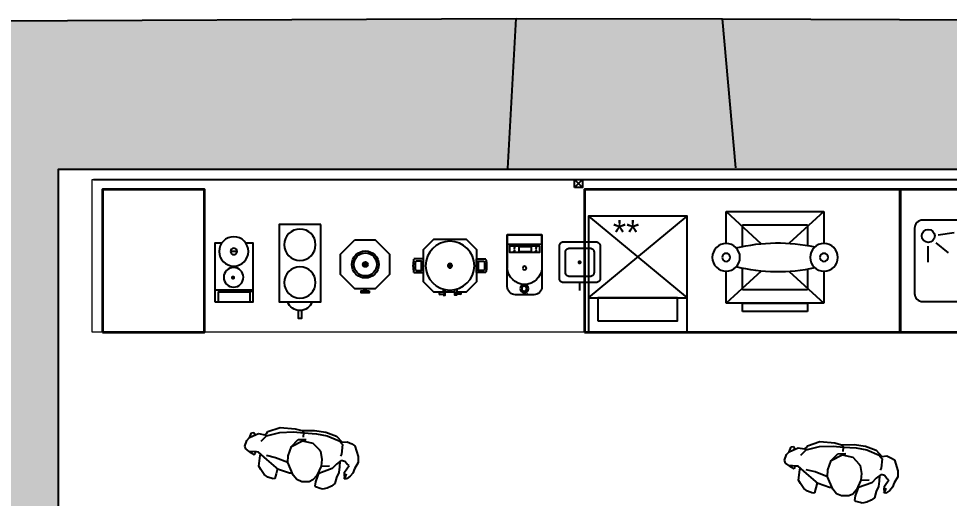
# Model space of a CAD drawing. Header units: centimetres. Extents: x -172755 to -168367, y -82915 to -78980.
# Drawn here: x -172267.9 to -171811, y -79597.4 to -79361.8 of the extents above; entities that cross this region are included whole.
import ezdxf

# ---------------------------------------------------------------- set-up
doc = ezdxf.new("R2010")
doc.units = ezdxf.units.CM
doc.header["$LTSCALE"] = 50
doc.layers.get('0').update_dxf_attribs({"color": 161, "lineweight": 35})
for name, color, linetype in [('002 Çizgi', 7, 'Continuous'), ('14.022_PLAN_+51.00$0$YPM_DVR_GB 20cm', 56, 'Continuous'), ('GF$0$WALL_SECTION', 1, 'Continuous'), ('Kıtc-002 Çizgi', 7, 'Continuous'), ('Kıtc-040 Detay', 7, 'Continuous'), ('S2000-002 Çizgi', 7, 'Continuous'), ('wall', 255, 'Continuous')]:
    doc.layers.add(name, color=color, linetype=linetype)
for name, color, linetype, lineweight in [('ARK_AHŞAP', 45, 'Continuous', 15), ('gp_notlar', 6, 'Continuous', 35), ('HATCH DOSEME', 8, 'Continuous', 20)]:
    doc.layers.add(name, color=color, linetype=linetype, lineweight=lineweight)
doc.styles.get("Standard").update_dxf_attribs({"font": 'arial.ttf'})

# ---------------------------------------------------------------- blocks, each defined once
blk = doc.blocks.new('A$C3DDB3116')
at = {"layer": 'Kıtc-002 Çizgi'}
blk.add_lwpolyline([(0, 45.94), (20.5, 45.94), (20.5, 7.94), (0, 7.94), (0, 45.94)], dxfattribs=at)
blk.add_lwpolyline([(9.32, 3.72), (11.18, 3.72), (11.18, 0), (9.32, 0)], close=True, dxfattribs=at)
for centre in [(10.25, 36.07), (10.25, 17.5)]:
    blk.add_circle(centre, 7.7, dxfattribs=at)
blk.add_arc((10.25, 10.08), 6.37, 199.6345, 340.3655, dxfattribs=at)
blk = doc.blocks.new('A$C139E487F')
at = {"layer": '002 Çizgi'}
h = blk.add_hatch(color=256, dxfattribs=at)
edge = h.paths.add_edge_path()
edge.add_arc((18, 14.42), 1.06, 0, 360)
for points in [[(21.4, 1.42), (26, 1.42), (31, 6.42), (31, 22.42), (26, 27.42), (10, 27.42), (5, 22.42), (5, 6.42), (10, 1.42), (14.6, 1.42)], [(0.34, 11.14), (5, 11.14), (5, 17.71), (0.34, 17.71)], [(1.18, 12.14), (4, 12.14), (4, 16.71), (1.18, 16.71)], [(35.66, 11.14), (31, 11.14), (31, 17.71), (35.66, 17.71)], [(34.82, 12.14), (32, 12.14), (32, 16.71), (34.82, 16.71)], [(15.69, 1.42), (20.31, 1.42)]]:
    blk.add_lwpolyline(points, dxfattribs=at)
for radius in [12, 1.06]:
    blk.add_circle((18, 14.42), radius, dxfattribs=at)
for centre, radius, start, end in [((16, 14.42), 16, 168.1479, 191.8521), ((16, 14.42), 15, 171.2333, 188.7667), ((20, 14.42), 15, 351.2333, 8.7667), ((20, 14.42), 16, 348.1479, 11.8521)]:
    blk.add_arc(centre, radius, start, end, dxfattribs=at)
at = {"layer": 'Kıtc-002 Çizgi'}
for points in [[(12.67, 0.2), (15.33, 0.41), (15.33, 1.04), (12.67, 1.25)], [(23.33, 0.2), (20.67, 0.41), (20.67, 1.04), (23.33, 1.25)]]:
    blk.add_lwpolyline(points, close=True, dxfattribs=at)
for points in [[(14.6, 2.92), (14.6, 1.09)], [(14.6, 0), (15.69, 0), (15.69, 2.69)], [(14.6, 0.35), (14.6, 0)], [(21.4, 0), (20.31, 0), (20.31, 2.69)], [(21.4, 2.92), (21.4, 1.09)], [(21.4, 0.35), (21.4, 0)]]:
    blk.add_lwpolyline(points, dxfattribs=at)
blk = doc.blocks.new('A$C59BC7357')
at = {"layer": 'Kıtc-002 Çizgi'}
for p, q in [((15.13, 11.88), (15.13, 14.55)), ((15.69, 14.55), (15.69, 11.87))]:
    blk.add_line(p, q, dxfattribs=at)
blk.add_lwpolyline([(28.96, 18.92), (28.96, 7.84), (21.12, 0), (10.04, 0), (2.2, 7.84), (2.2, 18.92), (10.04, 26.76), (21.12, 26.76), (28.96, 18.92)], dxfattribs=at)
for points in [[(1.1, 11.18), (0, 11.18), (0, 15.58), (1.1, 15.58)], [(2.2, 12.95), (1.1, 12.95), (1.1, 13.81), (2.2, 13.81)]]:
    blk.add_lwpolyline(points, close=True, dxfattribs=at)
for radius in [7.38, 6.28, 1.37]:
    blk.add_circle((15.43, 13.21), radius, dxfattribs=at)
blk = doc.blocks.new('A$C0D0247C1')
at = {"layer": 'Kıtc-002 Çizgi'}
for points in [[(2, 0), (18, 0, 0.414214), (20, 2), (20, 18, 0.414214), (18, 20), (2, 20, 0.414214), (0, 18), (0, 2, 0.414214)], [(5, 3), (15, 3, 0.414214), (17, 5), (17, 15, 0.414214), (15, 17), (5, 17, 0.414214), (3, 15), (3, 5, 0.414214)]]:
    blk.add_lwpolyline(points, format="xyb", close=True, dxfattribs=at)
at = {"layer": 'Kıtc-002 Çizgi', "const_width": 1}
blk.add_lwpolyline([(9.53, 10.08, 1), (10.53, 10.08, 1)], format="xyb", close=True, dxfattribs=at)
blk.add_lwpolyline([(20, 10), (23.95, 10)], dxfattribs=at)
blk = doc.blocks.new('A$C64277205')
at = {"layer": '002 Çizgi'}
blk.add_lwpolyline([(4, 0), (13, 0, 0.414214), (17, 4), (17, 29.5), (0, 29.5), (0, 4, 0.414214)], format="xyb", close=True, dxfattribs=at)
for points in [[(0, 29.5), (17, 29.5), (17, 24.89), (0, 24.89)], [(1.08, 23.89), (15.92, 23.89), (15.92, 20.92), (1.08, 20.92)], [(5.15, 23.57), (11.4, 23.57), (11.4, 21.24), (5.15, 21.24)]]:
    blk.add_lwpolyline(points, close=True, dxfattribs=at)
for points in [[(17, 13.14), (17, 24.89), (0, 24.89), (0, 13.14)], [(17, 13.14), (17, 24.89), (17, 24.89), (17, 13.14)]]:
    blk.add_lwpolyline(points, dxfattribs=at)
for centre, radius in [((2.96, 23.23), 0.33), ((13.6, 23.23), 0.33), ((2.96, 21.57), 0.33), ((13.6, 21.57), 0.33), ((8.54, 13.14), 0.901)]:
    blk.add_circle(centre, radius, dxfattribs=at)
blk.add_arc((8.5, 13.65), 8.52, 183.4714, 356.5286, dxfattribs=at)
at = {"layer": 'Kıtc-002 Çizgi', "const_width": 0.5}
blk.add_lwpolyline([(7.59, 1.28), (7.01, 0.34)], dxfattribs=at)
at = {"layer": 'Kıtc-002 Çizgi'}
for radius in [1.98, 1.24]:
    blk.add_circle((8.66, 3.02), radius, dxfattribs=at)
blk = doc.blocks.new('A$C451D4DAD')
at = {"layer": 'Kıtc-002 Çizgi', "extrusion": (0, 0, -1)}
for p, q in [((6.8, 49), (54.8, 49)), ((6.8, 49), (24.06, 33.24)), ((6.8, 33.3), (6.8, 49)), ((54.8, 49), (37.74, 33.44)), ((54.8, 49), (54.8, 33.3)), ((14.8, 42.5), (46.8, 42.5)), ((14.8, 31.85), (14.8, 42.5)), ((46.8, 42.5), (46.8, 32.34)), ((24.06, 19.76), (6.8, 4)), ((6.8, 4), (6.8, 19.7)), ((14.8, 10.5), (14.8, 21.15)), ((37.74, 19.56), (54.8, 4)), ((46.8, 20.66), (46.8, 10.5)), ((54.8, 19.7), (54.8, 4)), ((46.8, 10.5), (14.8, 10.5)), ((54.8, 4), (6.8, 4)), ((14.8, 4), (46.8, 4)), ((14.8, 0), (14.8, 4)), ((46.8, 0), (14.8, 0)), ((46.8, 4), (46.8, 0))]:
    blk.add_line(p, q, dxfattribs=at)
for centre, radius in [((-6.8, 26.5), 6.8), ((-54.8, 26.5), 6.8), ((-6.8, 26.5), 2), ((-54.8, 26.5), 2)]:
    blk.add_circle(centre, radius, dxfattribs=at)
for centre, start, end in [((-32.09, -51.39), 76.1597, 102.3998), ((-32.09, 104.39), 257.6002, 283.8403)]:
    blk.add_arc(centre, 85.01, start, end, dxfattribs=at)
blk = doc.blocks.new('A$C1C4536AD')
at = {"layer": 'Kıtc-002 Çizgi'}
for points in [[(0, 29), (0, 0), (18.5, 0)], [(3.39, 29), (0, 29), (0, 26.84)], [(18.5, 26.95), (18.5, 29), (15.2, 29)], [(18.5, 0), (18.5, 29)], [(7.82, 24.81), (10.92, 24.88)], [(0, 5.79), (18.5, 5.79)], [(1.26, 0), (1.26, 4.77), (16.97, 4.77), (16.97, 0)]]:
    blk.add_lwpolyline(points, dxfattribs=at)
at = {"layer": 'Kıtc-002 Çizgi', "const_width": 1}
blk.add_lwpolyline([(9.18, 12.02, 1), (10.18, 12.02, 1)], format="xyb", close=True, dxfattribs=at)
at = {"layer": 'Kıtc-002 Çizgi'}
blk.add_lwpolyline([(0.33, 5.24), (1.35, 5.24), (1.35, 5.79), (0.33, 5.79)], close=True, dxfattribs=at)
for centre, radius in [((9.3, 24.88), 7.2), ((9.3, 24.88), 1.6), ((9.43, 12.15), 4.82)]:
    blk.add_circle(centre, radius, dxfattribs=at)
blk = doc.blocks.new('A$C72A034B9')
at = {"layer": 'Kıtc-002 Çizgi'}
for p, q in [((11.66, 32.76, 0), (19.47, 33.87, 0)), ((10.43, 28.95, 0), (16.53, 23.94, 0)), ((6.52, 27.29, 0), (6.52, 19.4, 0))]:
    blk.add_line(p, q, dxfattribs=at)
at = {"layer": 'Kıtc-002 Çizgi', "elevation": 0}
blk.add_lwpolyline([(4, 0), (36, 0, 0.414214), (40, 4), (40, 36, 0.414214), (36, 40), (4, 40, 0.414214), (0, 36), (0, 4, 0.414214)], format="xyb", close=True, dxfattribs=at)
at = {"layer": 'Kıtc-002 Çizgi'}
blk.add_circle((6.71, 32.26, 0), 3.19, dxfattribs=at)
blk = doc.blocks.new('A$C3C3A6592')
at = {"layer": 'Kıtc-002 Çizgi'}
for points in [[(0, 57), (48.31, 16.91)], [(0, 16.91), (48.31, 57)], [(0, 16.91), (48.31, 16.91)]]:
    blk.add_lwpolyline(points, dxfattribs=at)
for points in [[(0, 0), (48.31, 0), (48.31, 57), (0, 57)], [(4.59, 5.64), (43.71, 5.64), (43.71, 16.91), (4.59, 16.91)]]:
    blk.add_lwpolyline(points, close=True, dxfattribs=at)
blk.add_text('**', height=12, dxfattribs=at).set_placement((11.89, 43.01))
blk = doc.blocks.new('A$C14D17327')
at = {"layer": 'Kıtc-002 Çizgi', "color": 1, "elevation": 0}
blk.add_lwpolyline([(0, 4), (4, 4), (4, 0), (0, 0)], close=True, dxfattribs=at)
for points in [[(0, 4), (4, 0)], [(0, 0), (4, 4)]]:
    blk.add_lwpolyline(points, dxfattribs=at)
blk = doc.blocks.new('cfcfcfcfc')
for p, q in [((220736.78, -32182.96), (220742.96, -32181.97)), ((220742.96, -32181.97), (220748.54, -32182.02)), ((220748.54, -32182.02), (220753.96, -32183.21)), ((220719.73, -32186.97), (220720.27, -32185.76)), ((220719.9, -32187.92), (220726.13, -32185.4)), ((220720.27, -32185.76), (220725.95, -32182.87)), ((220725.95, -32182.87), (220733.39, -32182.48)), ((220726.13, -32185.4), (220732.82, -32184.14)), ((220732.82, -32184.14), (220737.82, -32183.94)), ((220733.39, -32182.48), (220736.78, -32182.96)), ((220737.82, -32183.94), (220736.78, -32182.96)), ((220737.82, -32183.94), (220744.06, -32183.48)), ((220738.01, -32186.09), (220737.82, -32183.94)), ((220744.06, -32183.48), (220749.41, -32183.76)), ((220749.41, -32183.76), (220755.68, -32185.37)), ((220753.96, -32183.21), (220757.21, -32185.81)), ((220755.68, -32185.37), (220757.54, -32186.92)), ((220757.21, -32185.81), (220759.54, -32185.27)), ((220759.54, -32185.27), (220762.03, -32185.97)), ((220762.03, -32185.97), (220763.6, -32186.72)), ((220763.6, -32186.72), (220765.87, -32191.71)), ((220710.72, -32191.49), (220711.86, -32189.91)), ((220711.76, -32190.05), (220712.42, -32187.41)), ((220711.86, -32189.91), (220715.91, -32187.4)), ((220712.42, -32187.41), (220713.48, -32187.12)), ((220713.48, -32187.12), (220713.95, -32187.65)), ((220713.95, -32187.65), (220713.87, -32188.64)), ((220715.91, -32187.4), (220719.01, -32187.54)), ((220717.66, -32190.89), (220719.9, -32187.92)), ((220719.01, -32187.54), (220719.73, -32186.97)), ((220732.82, -32191.37), (220735.63, -32187.55)), ((220732.82, -32191.37), (220737.74, -32187.9)), ((220735.63, -32187.55), (220739.53, -32186.9)), ((220737.74, -32187.9), (220743.03, -32188.23)), ((220743.03, -32188.23), (220746.69, -32191.13)), ((220746.69, -32191.13), (220747.21, -32191.69)), ((220757.54, -32186.92), (220757.57, -32191.65)), ((220710.04, -32194.43), (220710.72, -32191.49)), ((220710.72, -32195.72), (220710.04, -32194.43)), ((220712.55, -32196.65), (220710.72, -32195.72)), ((220731.79, -32196.08), (220732.82, -32191.37)), ((220747.21, -32191.69), (220748.4, -32195.57)), ((220748.4, -32195.57), (220748.63, -32198.89)), ((220758, -32194.72), (220755.84, -32196.85)), ((220757.57, -32191.65), (220757.22, -32192.69)), ((220757.37, -32195.35), (220757.51, -32198.02)), ((220759.79, -32195.03), (220758, -32194.72)), ((220761.12, -32196.22), (220759.79, -32195.03)), ((220766.29, -32194.64), (220765.03, -32197.92)), ((220765.87, -32191.71), (220766.29, -32194.64)), ((220716.24, -32196.41), (220712.55, -32196.65)), ((220712.55, -32196.65), (220713.95, -32197.3)), ((220713.95, -32197.3), (220715.1, -32198.01)), ((220715.1, -32198.01), (220715.89, -32197.13)), ((220715.89, -32197.13), (220715.25, -32196.46)), ((220717.13, -32196.35), (220716.24, -32196.41)), ((220721.71, -32199.36), (220717.13, -32196.35)), ((220718.27, -32203.17), (220718.29, -32197.97)), ((220718.29, -32197.97), (220718.43, -32197.21)), ((220725.8, -32197.99), (220721.34, -32197.51)), ((220728.05, -32203.45), (220721.71, -32199.36)), ((220732.12, -32199.48), (220725.8, -32197.99)), ((220732.12, -32199.48), (220731.79, -32196.08)), ((220735.6, -32205.2), (220732.12, -32199.48)), ((220748.63, -32198.89), (220747.18, -32203.81)), ((220754.1, -32199.32), (220747.99, -32202.58)), ((220748.63, -32198.89), (220752.64, -32198.19)), ((220755.84, -32196.85), (220754.1, -32199.32)), ((220757.51, -32198.02), (220757.57, -32200.7)), ((220760.41, -32200.14), (220762.16, -32196.71)), ((220760.56, -32201.83), (220760.41, -32200.14)), ((220762.16, -32196.71), (220761.12, -32196.22)), ((220764.41, -32200.08), (220763.35, -32201.83)), ((220765.03, -32197.92), (220764.41, -32200.08)), ((220719.53, -32204.62), (220718.27, -32203.17)), ((220721.43, -32206.8), (220719.53, -32204.62)), ((220727.48, -32203.09), (220727.17, -32205.71)), ((220733.77, -32204.54), (220728.05, -32203.45)), ((220735.09, -32204.35), (220733.77, -32204.54)), ((220747.18, -32203.81), (220745.57, -32206.15)), ((220747.09, -32206.86), (220747.73, -32204.04)), ((220747.99, -32202.58), (220747.52, -32202.65)), ((220747.73, -32204.04), (220747.99, -32202.58)), ((220756.86, -32203.33), (220756.39, -32206.48)), ((220757.57, -32200.7), (220756.86, -32203.33)), ((220760.79, -32202.66), (220760.56, -32201.83)), ((220760.68, -32203.4), (220760.79, -32203.02)), ((220761.57, -32203.4), (220760.68, -32203.4)), ((220760.79, -32203.02), (220761.2, -32201.95)), ((220761.2, -32201.95), (220761.39, -32200.94)), ((220762.05, -32203.07), (220761.57, -32203.4)), ((220763.35, -32201.83), (220762.05, -32203.07)), ((220723.43, -32207.88), (220721.43, -32206.8)), ((220726.08, -32208.45), (220723.43, -32207.88)), ((220726.94, -32208.16), (220726.08, -32208.45)), ((220727.17, -32205.71), (220726.94, -32208.16)), ((220737.75, -32207.08), (220735.6, -32205.2)), ((220740.21, -32207.84), (220737.75, -32207.08)), ((220743.91, -32207.34), (220740.21, -32207.84)), ((220745.57, -32206.15), (220743.91, -32207.34)), ((220747.11, -32209.07), (220747.09, -32206.86)), ((220747.74, -32209.48), (220747.11, -32209.07)), ((220749.72, -32209.8), (220747.74, -32209.48)), ((220752.98, -32209.19), (220750.82, -32210.02)), ((220754.96, -32207.88), (220752.98, -32209.19)), ((220756.39, -32206.48), (220754.96, -32207.88)), ((220750.82, -32210.02), (220749.72, -32209.8))]:
    blk.add_line(p, q)
blk = doc.blocks.new('ghg')
at = {"layer": 'HATCH DOSEME'}
h = blk.add_hatch(dxfattribs=at)
h.set_pattern_fill('ANSI33', color=252, scale=2, style=0)
h.set_pattern_definition([(45, (13808.468, 1662.455), (-8.9802561, 8.9802561), []), (45, (13817.448, 1662.455), (-8.9802561, 8.9802561), [6.35, -3.175])])
h.paths.add_polyline_path([(-173688.59, -79435.97), (-173703.41, -79435.97), (-173703.41, -79450.97), (-173688.59, -79450.97)], flags=17)
edge = h.paths.add_edge_path()
edge.add_line((-173598.21, -79363), (-173447.7, -79362.76))
edge.add_line((-173447.7, -79362.76), (-173447.59, -79429.17))
edge.add_line((-173447.59, -79429.17), (-173608.59, -79429.17))
edge.add_line((-173608.59, -79429.17), (-173608.59, -79654.17))
edge.add_line((-173608.59, -79654.17), (-173688.59, -79654.17))
edge.add_line((-173688.59, -79654.17), (-173688.59, -79435.97))
edge.add_line((-173688.59, -79435.97), (-174228.41, -79435.97))
edge.add_line((-174228.41, -79435.97), (-174228.41, -80119.95))
edge.add_line((-174228.41, -80119.95), (-174244.35, -80120.13))
edge.add_line((-174244.35, -80120.13), (-174244.27, -80130.1))
edge.add_line((-174244.27, -80130.1), (-174281.27, -80130.39))
edge.add_line((-174281.27, -80130.39), (-174281.35, -80120.4))
edge.add_line((-174281.35, -80120.4), (-174299.85, -80120.53))
edge.add_line((-174299.85, -80120.53), (-174299.81, -80125.05))
edge.add_line((-174299.81, -80125.05), (-174302.84, -80125.07))
edge.add_line((-174302.84, -80125.07), (-174302.85, -80123.91))
edge.add_arc((-174302.98, -80123.88), 0.137, 346.9212, 501.7139)
edge.add_arc((-174305.75, -80121.69), 3.4, 204.2671, 321.7139, ccw=False)
edge.add_line((-174308.85, -80123.08), (-174310.35, -80123.09))
edge.add_arc((-174311.83, -80124.15), 1.83, 35.6871, 123.1606)
edge.add_line((-174312.83, -80122.62), (-174312.85, -80120.62))
edge.add_line((-174312.85, -80120.62), (-174317.85, -80120.49))
edge.add_line((-174317.85, -80120.49), (-174317.51, -80107.5))
edge.add_line((-174317.51, -80107.5), (-174312.51, -80107.63))
edge.add_line((-174312.51, -80107.63), (-174312.52, -80101.69))
edge.add_line((-174312.52, -80101.69), (-174304.4, -80101.67))
edge.add_line((-174304.4, -80101.67), (-174304.54, -80046.58))
edge.add_line((-174304.54, -80046.58), (-174295.54, -80046.56))
edge.add_line((-174295.54, -80046.56), (-174295.82, -79934.45))
edge.add_line((-174295.82, -79934.45), (-174270.82, -79934.39))
edge.add_line((-174270.82, -79934.39), (-174271.18, -79789.79))
edge.add_line((-174271.18, -79789.79), (-174296.18, -79789.85))
edge.add_line((-174296.18, -79789.85), (-174297.33, -79362.97))
edge.add_line((-174297.33, -79362.97), (-174003.49, -79361.79))
edge.add_line((-174003.49, -79361.79), (-173902.25, -79361.98))
edge.add_line((-173902.25, -79361.98), (-173598.21, -79363))
at = {"layer": 'GF$0$WALL_SECTION'}
for p, q in [((-174007.59, -79435.36), (-174003.49, -79361.79)), ((-173895.67, -79435.06), (-173902.25, -79361.98))]:
    blk.add_line(p, q, dxfattribs=at)
for points in [[(-173447.59, -79429.17), (-173608.59, -79429.17), (-173608.59, -79654.17), (-173688.59, -79654.17), (-173688.59, -79435.97), (-174228.41, -79435.97), (-174228.41, -80119.95)], [(-174297.33, -79362.97), (-174003.49, -79361.79), (-173902.25, -79361.98), (-173598.21, -79363)]]:
    blk.add_lwpolyline(points, dxfattribs=at)

msp = doc.modelspace()

# ---------------------------------------------------------------- linework, layer by layer
at = {"elevation": 0}
msp.add_lwpolyline([(-172226.72, -79515.79), (-172176.72, -79515.79), (-172176.72, -79445.79), (-172226.72, -79445.79)], close=True, dxfattribs=at)
for points in [[(-171990.1, -79515.79), (-171835.1, -79515.79), (-171835.1, -79445.79), (-171990.1, -79445.79)], [(-171835.1, -79515.79), (-171715.1, -79515.79), (-171715.1, -79445.79), (-171835.1, -79445.79)]]:
    msp.add_lwpolyline(points, close=True)
at = {"layer": '14.022_PLAN_+51.00$0$YPM_DVR_GB 20cm'}
msp.add_line((-172231.07, -79440.79), (-171715.1, -79440.79), dxfattribs=at)
at = {"layer": 'ARK_AHŞAP'}
msp.add_lwpolyline([(-171715.1, -79440.79), (-171715.1, -79515.79), (-172231.72, -79515.79), (-172231.72, -79440.79)], close=True, dxfattribs=at)

# ---------------------------------------------------------------- block references
at = {"layer": '002 Çizgi', "xscale": -1}
for name, p in [('A$C64277205', (-172011, -79497.45)), ('A$C139E487F', (-172038.15, -79497.57))]:
    msp.add_blockref(name, p, dxfattribs=at)
at = {"layer": 'gp_notlar', "color": 1}
msp.add_blockref('ghg', (1979.88, 0), dxfattribs=at)
at = {"layer": 'Kıtc-002 Çizgi'}
for name, p in [('A$C3C3A6592', (-171988.1, -79515.79)), ('A$C451D4DAD', (-171927.39, -79505.58))]:
    msp.add_blockref(name, p, dxfattribs=at)
at = {"layer": 'Kıtc-002 Çizgi', "xscale": -1}
for name, p in [('A$C3DDB3116', (-172119.55, -79508.92)), ('A$C1C4536AD', (-172152.96, -79501))]:
    msp.add_blockref(name, p, dxfattribs=at)
at = {"layer": 'Kıtc-002 Çizgi', "xscale": 0.8999999999996362, "yscale": 0.8999999999996362, "zscale": 0.8999999999996362, "rotation": 90.00000000000799}
msp.add_blockref('A$C59BC7357', (-172085.8, -79496.43), dxfattribs=at)
at = {"layer": 'Kıtc-002 Çizgi', "xscale": -1, "rotation": 90.00000000000567}
msp.add_blockref('A$C0D0247C1', (-171982.45, -79471.47), dxfattribs=at)
at = {"layer": 'Kıtc-040 Detay', "rotation": 90.00000000000799}
msp.add_blockref('A$C14D17327', (-171991.1, -79444.79), dxfattribs=at)
at = {"layer": 'S2000-002 Çizgi'}
msp.add_blockref('A$C72A034B9', (-171828.1, -79500.79, 0), dxfattribs=at)
at = {"layer": 'wall', "rotation": 351.9492954104061}
for p in [(-386182.95, -16784.34), (-385918.04, -16791.27)]:
    msp.add_blockref('cfcfcfcfc', p, dxfattribs=at)

doc.saveas('drawing.dxf')
